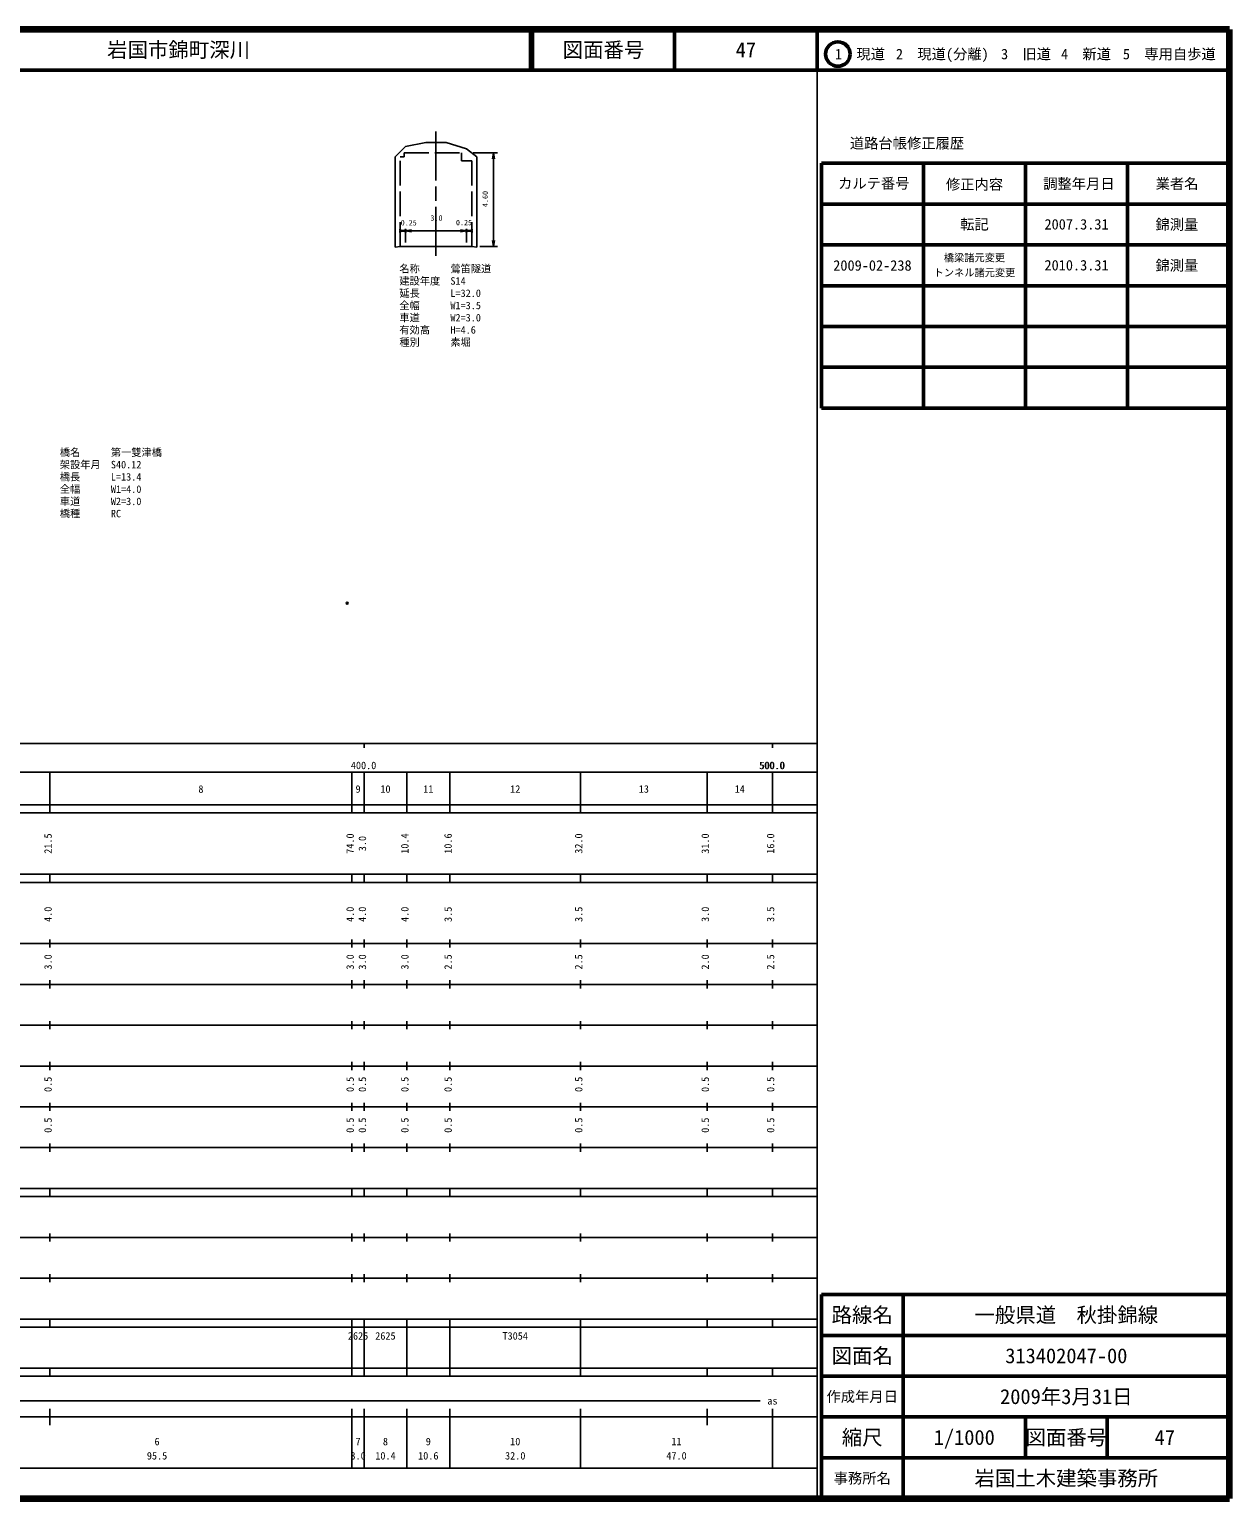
# Model space of a CAD drawing. Units: millimetres on the paper, with parts at other scales. Extents: x 40 to 680, y 20 to 380.
# Drawn here: x 386 to 680, y 20 to 380 of the extents above; entities that cross this region are included whole.
import ezdxf
from ezdxf.enums import TextEntityAlignment as Align

# ---------------------------------------------------------------- set-up
doc = ezdxf.new("R2010")
doc.units = ezdxf.units.MM
doc.header["$PDMODE"] = 32
doc.header["$PDSIZE"] = 0.5
doc.linetypes.add('CHAIN', pattern=[18.5, 12, -1.5, 3.5, -1.5])
doc.linetypes.add('DASHED', pattern=[7.5, 6, -1.5])
for name, color, linetype, lineweight in [('M-BGD', 7, 'Continuous', 25), ('M-TTL', 2, 'Continuous', 140), ('M-TTL-BAND', 7, 'Continuous', 25), ('M-TTL-FRAM', 2, 'Continuous', 50), ('M-TTL-LINE', 7, 'Continuous', 50)]:
    doc.layers.add(name, color=color, linetype=linetype, lineweight=lineweight)
for name, color, linetype in [('M-OTRS', 6, 'Continuous'), ('M-STR-HTXT', 7, 'Continuous'), ('M-TTL-TXT', 7, 'Continuous')]:
    doc.layers.add(name, color=color, linetype=linetype)
doc.styles.add('ＭＳ ゴシック', font='')
doc.styles.get('ＭＳ ゴシック').set_extended_font_data('MS Gothic')

# ---------------------------------------------------------------- blocks, each defined once
blk = doc.blocks.new('open_arrow')
at = {"color": 0, "linetype": 'Continuous', "lineweight": -2}
blk.add_lwpolyline([(7.5, 1.25), (0, 0), (7.5, -1.25)], dxfattribs=at)

msp = doc.modelspace()

# ---------------------------------------------------------------- linework, layer by layer
at = {"layer": 'M-BGD', "linetype": 'CHAIN'}
msp.add_line((485.574, 324.486), (485.574, 356.156), dxfattribs=at)
at = {"layer": 'M-BGD'}
for p, q in [((475.574, 348.763), (478.074, 351.263)), ((478.074, 351.263), (483.074, 352.263)), ((483.074, 352.263), (488.074, 352.263)), ((488.074, 352.263), (493.074, 350.763)), ((493.074, 350.763), (495.574, 348.763)), ((494.716, 349.763), (500.677, 349.763)), ((499.677, 349.763), (499.677, 326.763)), ((475.574, 348.763), (475.574, 326.613)), ((495.574, 348.763), (495.574, 326.613)), ((476.824, 330.618), (478.074, 330.618)), ((478.074, 327.763), (478.074, 331.118)), ((478.074, 330.618), (493.074, 330.618)), ((493.074, 327.763), (493.074, 331.118)), ((493.074, 330.618), (494.324, 330.618)), ((476.824, 326.763), (475.574, 326.613)), ((476.824, 326.763), (478.074, 326.763)), ((478.074, 326.763), (493.074, 326.763)), ((493.074, 326.763), (494.324, 326.763)), ((494.324, 326.763), (495.574, 326.613)), ((496.324, 326.763), (500.677, 326.763))]:
    msp.add_line(p, q, dxfattribs=at)
at = {"layer": 'M-BGD', "linetype": 'DASHED'}
for p, q in [((477.824, 349.763), (491.824, 349.763)), ((477.824, 349.763), (477.824, 348.763)), ((491.824, 347.763), (491.824, 349.763)), ((476.824, 348.763), (477.824, 348.763)), ((476.824, 326.763), (476.824, 348.763)), ((491.824, 347.763), (494.324, 347.763)), ((494.324, 326.763), (494.324, 347.763))]:
    msp.add_line(p, q, dxfattribs=at)
at = {"layer": 'M-OTRS'}
msp.add_point((463.845, 239.391), dxfattribs=at)
at = {"layer": 'M-TTL'}
for p, q in [((680, 380), (40, 380)), ((680, 20), (680, 380)), ((40, 20), (680, 20))]:
    msp.add_line(p, q, dxfattribs=at)
at = {"layer": 'M-TTL-BAND'}
for p, q in [((579, 20), (579, 370)), ((40, 205), (579, 205)), ((468, 205), (468, 204)), ((568, 205), (568, 204)), ((68, 198), (579, 198)), ((391, 188), (391, 198)), ((465, 188), (465, 198)), ((468, 188), (468, 198)), ((478.4, 188), (478.4, 198)), ((489, 188), (489, 198)), ((521, 188), (521, 198)), ((552, 188), (552, 198)), ((568, 188), (568, 198)), ((40, 190), (579, 190)), ((40, 188), (579, 188)), ((40, 173), (579, 173)), ((391, 171), (391, 173)), ((465, 171), (465, 173)), ((468, 171), (468, 173)), ((478.4, 171), (478.4, 173)), ((489, 171), (489, 173)), ((521, 171), (521, 173)), ((552, 171), (552, 173)), ((568, 171), (568, 173)), ((40, 171), (579, 171)), ((40, 156), (579, 156)), ((391, 155), (391, 157)), ((465, 155), (465, 157)), ((468, 155), (468, 157)), ((478.4, 155), (478.4, 157)), ((489, 155), (489, 157)), ((521, 155), (521, 157)), ((552, 155), (552, 157)), ((568, 155), (568, 157)), ((46, 146), (579, 146)), ((391, 145), (391, 147)), ((465, 145), (465, 147)), ((468, 145), (468, 147)), ((478.4, 145), (478.4, 147)), ((489, 145), (489, 147)), ((521, 145), (521, 147)), ((552, 145), (552, 147)), ((568, 145), (568, 147)), ((391, 135), (391, 137)), ((465, 135), (465, 137)), ((468, 135), (468, 137)), ((478.4, 135), (478.4, 137)), ((489, 135), (489, 137)), ((521, 135), (521, 137)), ((552, 135), (552, 137)), ((568, 135), (568, 137)), ((52, 136), (579, 136)), ((46, 126), (579, 126)), ((391, 125), (391, 127)), ((465, 125), (465, 127)), ((468, 125), (468, 127)), ((478.4, 125), (478.4, 127)), ((489, 125), (489, 127)), ((521, 125), (521, 127)), ((552, 125), (552, 127)), ((568, 125), (568, 127)), ((52, 116), (579, 116)), ((391, 115), (391, 117)), ((465, 115), (465, 117)), ((468, 115), (468, 117)), ((478.4, 115), (478.4, 117)), ((489, 115), (489, 117)), ((521, 115), (521, 117)), ((552, 115), (552, 117)), ((568, 115), (568, 117)), ((46, 106), (579, 106)), ((391, 105), (391, 107)), ((465, 105), (465, 107)), ((468, 105), (468, 107)), ((478.4, 105), (478.4, 107)), ((489, 105), (489, 107)), ((521, 105), (521, 107)), ((552, 105), (552, 107)), ((568, 105), (568, 107)), ((40, 96), (579, 96)), ((40, 94), (579, 94)), ((391, 94), (391, 96)), ((465, 94), (465, 96)), ((468, 94), (468, 96)), ((478.4, 94), (478.4, 96)), ((489, 94), (489, 96)), ((521, 94), (521, 96)), ((552, 94), (552, 96)), ((568, 94), (568, 96)), ((49, 84), (579, 84)), ((391, 83), (391, 85)), ((465, 83), (465, 85)), ((468, 83), (468, 85)), ((478.4, 83), (478.4, 85)), ((489, 83), (489, 85)), ((521, 83), (521, 85)), ((552, 83), (552, 85)), ((568, 83), (568, 85)), ((40, 74), (579, 74)), ((391, 73), (391, 75)), ((465, 73), (465, 75)), ((468, 73), (468, 75)), ((478.4, 73), (478.4, 75)), ((489, 73), (489, 75)), ((521, 73), (521, 75)), ((552, 73), (552, 75)), ((568, 73), (568, 75)), ((40, 64), (579, 64)), ((40, 62), (579, 62)), ((391, 62), (391, 64)), ((465, 62), (465, 64)), ((465, 52), (465, 62)), ((468, 62), (468, 64)), ((468, 52), (468, 62)), ((468, 52), (468, 62)), ((478.4, 62), (478.4, 64)), ((478.4, 52), (478.4, 62)), ((489, 62), (489, 64)), ((489, 52), (489, 62)), ((521, 62), (521, 64)), ((521, 52), (521, 62)), ((552, 62), (552, 64)), ((568, 62), (568, 64)), ((40, 52), (579, 52)), ((391, 50), (391, 52)), ((465, 50), (465, 52)), ((468, 50), (468, 52)), ((478.4, 50), (478.4, 52)), ((489, 50), (489, 52)), ((521, 50), (521, 52)), ((552, 50), (552, 52)), ((568, 50), (568, 52)), ((40, 50), (579, 50)), ((71, 44), (565, 44)), ((40, 40), (579, 40)), ((391, 38), (391, 42)), ((465, 27.5), (465, 42)), ((468, 27.5), (468, 42)), ((478.4, 27.5), (478.4, 42)), ((489, 27.5), (489, 42)), ((521, 27.5), (521, 42)), ((552, 38), (552, 42)), ((568, 27.5), (568, 42)), ((68, 27.5), (579, 27.5))]:
    msp.add_line(p, q, dxfattribs=at)
at = {"layer": 'M-TTL-FRAM'}
for p, q in [((580, 347.197), (580, 287.197)), ((580, 347.197), (680, 347.197)), ((580, 287.197), (680, 287.197)), ((680, 70), (580, 70)), ((580, 70), (580, 20))]:
    msp.add_line(p, q, dxfattribs=at)
at = {"layer": 'M-TTL-LINE'}
for p, q in [((508.747, 380), (508.747, 370)), ((509.247, 380), (509.247, 370)), ((543.997, 380), (543.997, 370)), ((579, 380), (579, 370)), ((40, 370), (680, 370)), ((605, 347.197), (605, 287.197)), ((630, 347.197), (630, 287.197)), ((655, 347.197), (655, 287.197)), ((580, 337.197), (680, 337.197)), ((580, 327.197), (680, 327.197)), ((580, 317.197), (680, 317.197)), ((580, 307.197), (680, 307.197)), ((580, 297.197), (680, 297.197)), ((600, 70), (600, 20)), ((680, 60), (580, 60)), ((680, 50), (580, 50)), ((680, 40), (580, 40)), ((630, 40), (630, 30)), ((650, 40), (650, 30)), ((680, 30), (580, 30))]:
    msp.add_line(p, q, dxfattribs=at)
msp.add_circle((584.031, 373.958), 3, dxfattribs=at)

# ---------------------------------------------------------------- block references
at = {"layer": 'M-BGD', "xscale": 0.2, "yscale": 0.2}
for p, rotation in [((499.677, 349.763), 270), ((478.074, 330.618), 180), ((493.074, 330.618), 180), ((494.324, 330.618), 180), ((499.677, 326.763), 90)]:
    msp.add_blockref('open_arrow', p, dxfattribs=dict(at, rotation=rotation))
for p in [(476.824, 330.618), (478.074, 330.618), (493.074, 330.618)]:
    msp.add_blockref('open_arrow', p, dxfattribs=at)

# ---------------------------------------------------------------- texts
at = {"layer": 'M-BGD', "style": 'ＭＳ ゴシック'}
msp.add_text('4.60', height=1.32, rotation=90, dxfattribs=at).set_placement((498.677, 336.463), align=Align.BOTTOM_LEFT)
for s, p in [('0.25', (476.928, 331.564)), ('3.0', (484.224, 332.739)), ('0.25', (490.472, 331.611))]:
    msp.add_text(s, height=1.32, dxfattribs=at).set_placement(p, align=Align.BOTTOM_LEFT)
at = {"layer": 'M-STR-HTXT', "style": 'ＭＳ ゴシック'}
for s, p in [('名称\u3000\u3000\u3000鶯笛隧道', (476.61, 319.892)), ('建設年度\u3000S14', (476.61, 316.892)), ('延長\u3000\u3000\u3000L=32.0', (476.61, 313.892)), ('全幅\u3000\u3000\u3000W1=3.5', (476.61, 310.892)), ('車道\u3000\u3000\u3000W2=3.0', (476.61, 307.892)), ('有効高\u3000\u3000H=4.6', (476.61, 304.892)), ('種別\u3000\u3000\u3000素堀', (476.61, 301.892)), ('橋名\u3000\u3000\u3000第一雙津橋', (393.434, 274.892)), ('架設年月\u3000S40.12', (393.434, 271.892)), ('橋長\u3000\u3000\u3000L=13.4', (393.434, 268.892)), ('全幅\u3000\u3000\u3000W1=4.0', (393.434, 265.892)), ('車道\u3000\u3000\u3000W2=3.0', (393.434, 262.892)), ('橋種\u3000\u3000\u3000RC', (393.434, 259.892))]:
    msp.add_text(s, height=1.833, dxfattribs=at).set_placement(p, align=Align.BOTTOM_LEFT)
at = {"layer": 'M-TTL-BAND', "style": 'ＭＳ ゴシック'}
for s, p in [('400.0', (467.844, 198.195)), ('500.0', (567.844, 198.195)), ('500.0', (568, 198.195)), ('8', (428, 192.405)), ('9', (466.5, 192.405)), ('10', (473.2, 192.405)), ('11', (483.7, 192.405)), ('12', (505, 192.405)), ('13', (536.5, 192.405)), ('14', (560, 192.405)), ('as', (568, 42.5)), ('6', (417.25, 32.523)), ('7', (466.5, 32.523)), ('8', (473.2, 32.523)), ('9', (483.7, 32.523)), ('10', (505, 32.523)), ('11', (544.5, 32.523)), ('95.5', (417.25, 29.033)), ('3.0', (466.5, 29.033)), ('10.4', (473.2, 29.033)), ('10.6', (483.7, 29.033)), ('32.0', (505, 29.033)), ('47.0', (544.5, 29.033))]:
    msp.add_text(s, height=1.833, dxfattribs=at).set_placement(p, align=Align.BOTTOM_CENTER)
for s, p in [('21.5', (392, 180.5)), ('74.0', (466, 180.5)), ('3.0', (469, 180.5)), ('10.4', (479.4, 180.5)), ('10.6', (490, 180.5)), ('32.0', (522, 180.5)), ('31.0', (553, 180.5)), ('16.0', (569, 180.5)), ('4.0', (392, 163.174)), ('4.0', (466, 163.174)), ('4.0', (469, 163.174)), ('4.0', (479.4, 163.174)), ('3.5', (490, 163.174)), ('3.5', (522, 163.174)), ('3.0', (553, 163.174)), ('3.5', (569, 163.174)), ('3.0', (392, 151.5)), ('3.0', (466, 151.5)), ('3.0', (469, 151.5)), ('3.0', (479.4, 151.5)), ('2.5', (490, 151.5)), ('2.5', (522, 151.5)), ('2.0', (553, 151.5)), ('2.5', (569, 151.5)), ('0.5', (392, 121.5)), ('0.5', (466, 121.5)), ('0.5', (469, 121.5)), ('0.5', (479.4, 121.5)), ('0.5', (490, 121.5)), ('0.5', (522, 121.5)), ('0.5', (553, 121.5)), ('0.5', (569, 121.5)), ('0.5', (392, 111.5)), ('0.5', (466, 111.5)), ('0.5', (469, 111.5)), ('0.5', (479.4, 111.5)), ('0.5', (490, 111.5)), ('0.5', (522, 111.5)), ('0.5', (553, 111.5)), ('0.5', (569, 111.5))]:
    msp.add_text(s, height=1.833, rotation=90, dxfattribs=at).set_placement(p, align=Align.BOTTOM_CENTER)
for s, p in [('2625', (464, 58.405)), ('2625', (470.7, 58.405)), ('T3054', (501.875, 58.405))]:
    msp.add_text(s, height=1.833, dxfattribs=at).set_placement(p, align=Align.BOTTOM_LEFT)
at = {"layer": 'M-TTL-TXT', "style": 'ＭＳ ゴシック'}
msp.add_text('岩国市錦町深川', height=3.666, dxfattribs=at).set_placement((405.024, 375), align=Align.MIDDLE_LEFT)
for s, height, p in [('図面番号', 3.666, (526.622, 375)), ('47', 3.666, (561.497, 375)), ('1\u3000現道', 2.566, (589.448, 373.958)), ('2\u3000現道(分離)', 2.566, (609.619, 373.958)), ('3\u3000旧道', 2.566, (630.121, 373.958)), ('4\u3000新道', 2.566, (644.824, 373.958)), ('5\u3000専用自歩道', 2.566, (665.228, 373.958)), ('道路台帳修正履歴', 2.566, (600.968, 352.113)), ('カルテ番号', 2.566, (592.839, 342.277)), ('修正内容', 2.566, (617.509, 342.023)), ('調整年月日', 2.566, (643.089, 342.197)), ('業者名', 2.566, (667.134, 342.197)), ('転記', 2.566, (617.5, 332.245)), ('2007.3.31', 2.566, (642.5, 332.245)), ('錦測量', 2.566, (667.077, 332.189)), ('橋梁諸元変更', 1.833, (617.5, 324.061)), ('2009-02-238', 2.566, (592.5, 322.16)), ('トンネル諸元変更', 1.833, (617.5, 320.403)), ('2010.3.31', 2.566, (642.5, 322.217)), ('錦測量', 2.566, (667.077, 322.16)), ('路線名', 3.666, (590, 65)), ('路線名', 3.666, (590, 65)), ('一般県道\u3000秋掛錦線', 3.666, (640, 65)), ('図面名', 3.666, (590, 55)), ('図面名', 3.666, (590, 55)), ('313402047-00', 3.666, (640, 55)), ('2009年3月31日', 3.666, (640, 45)), ('作成年月日', 2.566, (590, 45)), ('作成年月日', 2.566, (590, 45)), ('縮尺', 3.666, (590, 35)), ('縮尺', 3.666, (590, 35)), ('1/1000', 3.666, (615, 35)), ('図面番号', 3.666, (640, 35)), ('図面番号', 3.666, (640, 35)), ('47', 3.666, (664.125, 35)), ('事務所名', 2.566, (590, 25)), ('事務所名', 2.566, (590, 25)), ('岩国土木建築事務所', 3.666, (640, 25))]:
    msp.add_text(s, height=height, dxfattribs=at).set_placement(p, align=Align.MIDDLE_CENTER)

doc.saveas('drawing.dxf')
